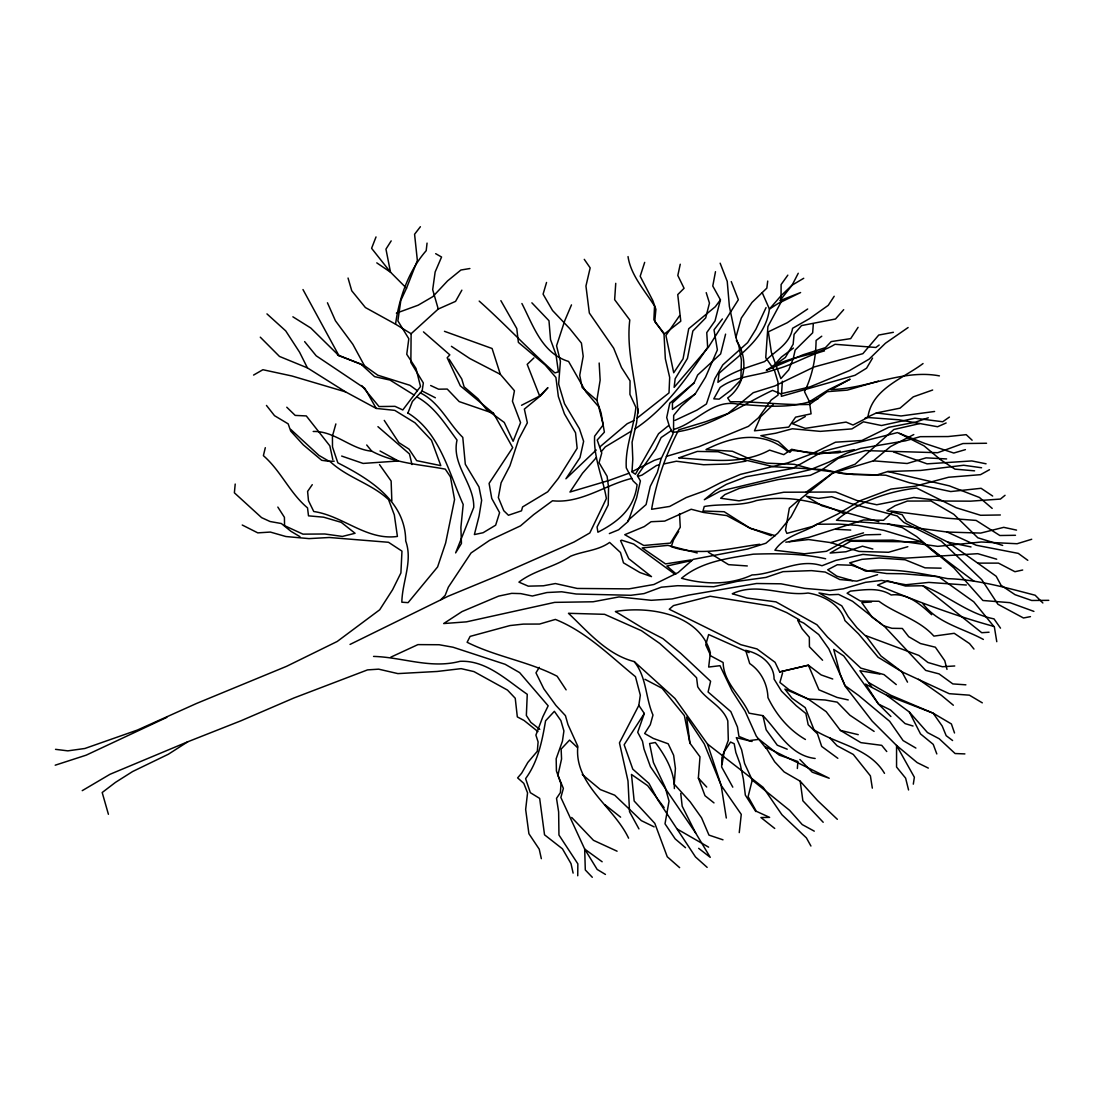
<?xml version="1.0" encoding="UTF-8"?>
<svg xmlns="http://www.w3.org/2000/svg" width="1104" height="1104" viewBox="0 0 1104 1104"><rect width="100%" height="100%" fill="white"/><g stroke="black" fill="none" stroke-linecap="round" stroke-linejoin="round"><path stroke-width="1.5" d="M461.872 290.159L455.552 301.378L438.247 309.037L411.116 333.739L410.854 362.457L423.343 382.964L422.128 390.995L412.399 401.497L407.859 413.158M577.737 875.776L577.847 863.839L558.955 835.024L558.638 811.937L556.513 798.358L560.39 792.617L560.984 783.923L556.416 770.923L556.181 758.696L562.433 741.184L563.909 730.958L560.887 720.608L554.374 711.321L545.569 720.829C542.105 741.115 538.048 761.65 525.601 778.637L530.334 792.672L539.663 798.399L544.534 834.817L562.46 848.838L571.016 863.645L573.114 873.112M615.742 283.328L614.652 299.681L629.791 319.994C625.899 351.707 636.773 381.887 637.905 413.089L638.126 409.06L636.608 422.666L632.081 442.18L632.799 459.223L631.985 471.946L635.435 474.251L658.564 433.693L668.196 425.896M782.377 381.294L781.356 396.336L855.034 375.277L866.557 368.198L872.56 358.096M411.116 333.739L395.577 324.19C398.958 298.177 408.742 270.577 426.199 250.677L427.055 243.101M813.303 324.093L812.668 332.801L795.17 350.065L793.169 358.841L788.725 369.895L780.832 378.644L771.351 352.245L768.329 331.835L787.249 322.727L807.673 308.996M713.998 802.898L705.001 795.722L698.363 778.085L699.991 756.806L689.931 743.158L684.383 715.627L662.124 688.303L644.957 679.291M797.35 768.508L797.93 761.498L779.231 755.122L759.055 739.335L749.147 740.618L738.935 736.437L737.458 727.025L730.834 711.625L708.092 692.001L710.617 681.278L680.657 653.264L662.911 638.595L643.025 628.273L615.397 611.506C649.759 605.751 699.701 614.045 710.369 652.809L708.671 667.051L719.974 665.684L732.076 690.856L745.076 711.128L756.309 736.147L766.093 748.374M235.207 484.049L234.379 492.812L261.593 517.638L270.066 521.516L281.341 523.531L290.987 531.341L299.971 536.668M739.252 832.609L741.267 814.379L721.147 785.358L704.311 743.986L686.633 717.117L689.931 743.158M767.722 281.065L766.825 288.144L752.017 302.427L741.281 318.104L735.885 337.465L738.935 346.132L741.405 360.111L740.867 379.983L730.696 390.361L719.159 399.137L713.777 398.848L720.139 387.463C736.202 375.691 757.04 376.202 775.187 369.509C792.355 365.134 807.369 355.378 824.509 350.893M638.94 828.897L629.542 811.744L627.997 780.956L619.454 742.854L638.83 705.387L640.32 695.161L635.462 676.683C610.208 656.093 586.169 631.681 555.395 619.427L539.552 624.05L523.296 624.105L510.007 625.554L470.125 636.387L467.116 642.28C496.027 656.77 528.609 661.462 557.134 676.241L566.117 689.862M913.312 784.157L914.36 777.244L896.558 745.462L872.132 721.078L845.278 686.371L828.856 648.876L818.74 634.552L803.74 623.07L797.681 620.296L802.125 628.88L809.342 637.27L809.425 646.765L822.577 660.233M584.264 259.343L590.171 267.886L585.948 286.019L589.343 313.025L613.672 348.174L621.483 367.508L630.053 380.88L629.929 394.404L635.876 407.307C633.889 427.841 624.988 447.189 626.285 467.889L633.116 480.944L637.077 484.697C634.303 508.64 618.157 521.792 597.899 532.225L597.071 526.994L608.221 504.942L608.566 487.402L607.103 476.307L599.058 462.7L601.763 453.013L597.195 440.013L604.385 432.161L601.087 412.951L596.864 400.352L600.148 380.176L599.168 363.023M722.002 764.561L724.21 751.741L730.544 742.04L734.188 743.71L735.844 752.459L740.246 764.423L743.406 779.203L745.338 795.115L755.785 811.537M715.489 271.694L712.77 286.033L720.429 299.833L715.019 320.878L706.753 332.608L707.65 347.318C687.323 377.416 665.712 408.48 635.186 428.766M680.257 264.229L677.815 275.462L684.066 288.282L677.746 294.602L680.795 321.209L664.525 333.877L654.741 321.637L655.9 309.327L652.85 300.661L640.182 276.248L644.681 262.366M265.305 447.7L263.387 455.662C280.94 470.897 289.786 493.06 307.533 507.881L308.499 515.844L323.61 517.183L341.274 522.358L355.06 533.287L342.364 536.434L324.838 533.991L302.951 534.143L284.556 525.67L284.418 517.307L277.835 507.081M725.59 334.126L720.636 353.915L697.673 374.987L694.126 382.826L672.446 402.974L672.433 409.432L695.244 393.893L705.539 377.195L717.379 349.913L714.026 329.834L722.375 318.959M752.1 741.488L736.327 737.651L741.598 749.768L744.593 763.499L752.252 780.1L748.112 796.633L756.309 811.288L769.626 817.388L760.932 817.526L774.732 828.455M782.612 672.791L779.907 682.465L789.222 689.876L808.073 698.998L825.088 699.991L837.218 702.158L849.956 715.254L874.12 731.414M335.864 423.936L332.428 436.108L332.497 446.982L337.838 462.852C369.288 478.874 405.541 500.995 405.706 540.96C413.006 561.26 402.201 581.711 401.842 602.204L408.094 602.646L437.598 566.945L445.643 542.989L454.558 499.56L450.432 476.818L445.285 469.131C420.389 464.48 394.804 463.404 371.744 451.191C350.658 449.204 334.747 430.808 313.205 431.471M546.549 282.458L543.085 294.147L552.552 310.528L569.788 328.675L581.422 343.096L583.202 356.288L579.724 375.291L582.222 387.587L596.864 400.352M805.313 416.525L792.396 423.701L805.202 428.352L846.078 422.101L853.006 425.026L867.841 417.505C871.718 388.912 902.755 378.81 923.041 363.547M638.83 705.387L644.322 713.474L637.712 732.269L642.5 741.239L643.991 748.954L650.422 766.687L695.658 832.982L710.231 857.339L698.666 848.327M376.022 236.932L371.593 248.303L390.499 272.177L406.507 288.227L400.835 300.412L397.868 320.878L408.811 338.735L406.755 354.287L416.001 368.46L420.527 386.524L402.794 409.957L394.984 406.341L379.003 406.548L361.657 385.517M406.507 288.227L417.367 260.53L414.58 234.255L420.389 226.72M571.486 304.883L564.737 320.753L556.554 345.773L560.404 361.353L558.638 384.068L564.53 403.733L579.407 428.725L583.63 441.324L580 457.608L565.91 478.791L596.229 450.004M766.038 307.63L755.936 329.185L747.643 342.599L722.775 364.913L714.826 378.727L706.436 403.967L696.997 410.081L675.013 420.376M798.247 273.268L792.12 285.149L779.866 300.716L800.593 292.546L778.21 303.434L769.433 309.051C765.486 338.969 739.252 354.591 719.049 373.387L717.917 382.329C731.593 371.813 748.305 367.08 764.672 361.546C774.842 350.989 789.857 344.531 792.589 328.274L809.356 318.739L828.235 305.353L834.196 296.272M678.67 531.383L673.55 539.953L671.232 546.646C700.46 556.954 730.296 548.081 759.759 544.272M539.318 667.34L535.964 672.833L543.803 688.786L555.988 705.511L565.441 715.654L567.967 724.569L577.834 746.304C573.859 784.185 613.741 806.762 628.59 838.184M391.189 240.879L385.958 249.131L390.499 272.177L376.781 262.862M644.322 713.474L624.146 744.745L632.799 769.171L648.917 783.357L657.874 799.958L695.479 856.925L707.153 867.371M858.084 327.336L850.687 338.624L831.202 341.591L825.406 347.663L802.939 354.826L766.314 370.309L773.49 365.824L781.384 357.075L793.445 348.064M312.266 484.67L307.602 491.446L308.485 500.719L313.757 511.511C342.958 515.734 366.611 540.767 397.412 536.434L394.321 514.892L388.553 499.643C371.234 483.4 347.36 477.825 330.027 461.458L321.706 460.313L303.269 444.829L290.711 431.084L288.172 423.867L274.523 415.684L266.464 405.444M679.636 315.592L665.905 335.478L673.716 372.752L683.059 358.841L688.717 328.716L715.323 306.719L720.429 299.833M787.828 275.144L781.108 284.556L781.052 302.179L767.901 326.577L765.748 357.682L774.484 370.406L778.016 382.205L778.072 395.08L771.254 399.952L758.586 417.671L748.429 426.351L699.08 446.665L666.347 456.407M596.367 457.539L582.47 473.271L569.954 492.039L609.146 480.406L629.059 473.188M601.28 451.66L605.296 446.872L631.598 430.988M843.691 309.672L835.493 319.001L801.518 325.583L794.093 334.291L793.141 344.282L785.372 357.448L772.262 366.956C791.803 355.46 815.759 356.164 834.997 344.296L875.886 347.47L879.17 345.028M521.543 405.278L539.649 396.032L547.929 387.656L540.946 395.453L524.359 409.101L527.353 422.832L518.687 439.226L509.938 465.764L501.092 482.807L498.346 497.545L503.783 510.71L508.433 515.251L521.502 510.821L522.578 506.943L547.722 491.791L558.279 478.446L577.144 448.293L575.543 432.782L564.434 413.876L558.348 396.529L555.919 377.485L545.266 365.093L518.383 342.364L516.769 328.537L500.871 300.647M440.841 599.638L445.16 595.373L448.362 587.149L471.077 552.938L489.61 540.339L520.495 525.863L533.618 514.671L552.511 500.774C581.021 503.783 605.061 484.877 631.778 478.405M773.117 404.685L760.684 416.691L754.46 430.822L788.711 427.11L795.584 417.16L811.081 413.821L809.453 401.69L804.512 391.672C812.323 375.857 815.856 358.11 816.091 340.46L821.762 336.209M533.908 357.931L527.201 364.361L539.649 396.032M891.88 512.877L883.517 520.288L863.563 519.943L809.204 537.289L789.236 541.65M695.244 393.893L681.223 406.258L673.675 415.394L673.509 432.299C709.941 428.007 740.218 405.513 772.565 390.374L780.694 393.852L809.936 386.883L849.514 370.571L869.069 359.173L885.436 343.247L908.109 327.529M797.971 500.623L789.346 508.116L785.496 530.113L786.862 533.398L812.461 526.456L837.757 514.036L860.637 500.512L891.135 489.031L915.133 486.202L948.571 477.259L980.518 474.665L989.488 469.711M599.665 447.065L627.224 423.701L634.027 420.514M627.762 520.619L646.088 504.583L650.256 486.381L657.335 472.402L661.103 458.864L673.15 433.582L669.562 426.848L666.706 417.547L669.783 403.195L694.126 382.826M805.727 492.481L832.264 473.312L873.374 460.837L890.542 446.554L913.781 434.548M1005.04 495.296L1000.403 499.077L970.582 501.161L943.313 501.037L913.808 497.476L876.755 504.749L856.994 500.54L835.7 492.011L783.771 492.232L739.045 500.843L720.664 498.249L724.873 494.592L739.335 488.368L778.679 479.481L810.322 475.3L821.845 469.904L838.281 458.284L865.439 450.598L937.71 452.709L962.909 443.546L986.548 443.256M637.118 418.126L669.01 392.9L669.686 377.458L665.339 358.731L664.001 334.126L653.885 319.801L654.548 306.029C644.722 290.476 630.674 275.062 628.038 256.583M949.412 417.064L942.706 421.756L914.871 418.209L881.503 425.523L863.452 421.811L851.929 428.89L820.286 431.374L792.355 428.766L775.629 433.237L760.849 435.68L778.334 441.503L789.871 452.364L791.803 450.335L818.699 453.44L837.977 452.806L854.33 449.632M671.508 430.491L661.13 437.543L655.638 449.08L637.325 475.603L640.403 480.889L636.608 497.821L628.217 521.378L618.585 529.81L609.353 533.577M537.924 731.579L524.055 720.47L517.321 716.896L515.237 698.252L507.495 690.097L473.975 671.605L461.141 668.638L437.156 671.467L397.882 673.606L378.644 669.162L367.522 669.893L293.885 697.99L240.948 720.788L187.777 741.778L168.374 754.225L132.604 771.544L115.478 782.377L102.189 792.52L108.413 814.283M809.453 401.69L828.483 389.74L850.094 379.196L831.146 389.56C867.551 388.677 903.003 368.957 939.407 375.884M803.726 278.277L792.12 285.149L781.066 295.72L769.433 309.051L762.188 292.615M82.234 790.657L110 774.29L187.777 741.778M253.575 375.07L262.904 369.716L291.884 375.981L345.58 391.879L376.202 408.411L394.777 410.371L414.98 422.777L431.485 440.275L440.8 465.626L416.705 460.658L409.004 449.121L398.875 442.663L384.247 420.389M880.647 534.446L865.163 534.847L845.843 540.532L826.468 551.296L804.388 553.794L774.898 550.234C784.571 535.799 803.132 532.887 817.167 524.248L839.054 524.083L857.794 525.394L884.152 530.431L921.909 541.898L937.42 554.829M350.037 644.432L448.1 596.243L498.484 575.432L574.094 541.995L589.812 532.942L606.372 498.525C602.867 477.577 593.455 457.87 594.628 436.177L603.239 424.847L598.713 406.783L586.003 391.989L568.574 361.463C541.926 353.225 533.439 325.97 521.902 303.517M631.999 471.698L654.313 460.354L660.73 458.243M673.592 429.456C695.989 423.343 712.328 399.068 737.348 404.064C764.244 406.065 792.327 409.474 817.995 398.806M166.801 717.393L86.209 755.15L55.2 765.196M864.874 418.333L876.397 412.937L900.022 408.163L913.284 396.847L932.659 390.016M946.142 422.97L937.613 426.737L898.96 419.796L867.841 417.505M390.761 657.184L417.933 644.612L439.13 644.736L453.013 647.22L505.135 664.291L519.639 672.626L548.164 705.815L542.851 716.717L535.909 735.112L538.103 741.929L537.317 751.272L527.836 762.436L521.654 773.186L517.624 777.878L523.82 783.385L527.56 792.851L525.656 809.453L528.913 833.727L539.235 849.197L541.333 858.677M396.377 313.163L418.154 305.201L432.823 296.645L447.617 280.858L460.92 270.011L469.89 268.534M928.285 417.795L915.216 422.225L888.761 427.331L861.893 440.482L835.48 442.207L812.268 453.647L787.87 462.838L740.508 474.361L720.76 482.627L705.083 490.673L686.274 497.531L669.7 506.432L651.608 509.289C656.3 481.537 665.684 454.807 678.753 429.842L705.566 421.756L727.881 413.558L753.259 392.693L774.691 386.014L814.117 366.97L862.873 353.666L878.756 335.05L893.384 332.304M637.822 476.445L642.017 475.093L656.535 465.488L659.433 464.867M981.566 467.765L963.723 465.253L920.543 470.456L887.823 471.518L876.852 474.968L853.751 474.582L812.475 469.255L794.273 464.315L766.838 463.156L750.209 459.167L732.394 451.26L706.008 449.604C732.476 436.039 763.54 430.077 787.801 451.646M877.597 574.687L856.856 581.132L839.744 579.531L825.226 572.065L811.523 570.63L783.026 571.651L765.955 577.406L737.086 581.394L713.764 586.721L677.635 585.7L661.296 587.19L644.046 593.593L630.826 595.291L576.136 594.007L561.729 591.785L546.963 592.531L532.335 596.022L520.729 593.607L511.69 593.359L498.649 596.105L462.024 611.588L443.67 623.553L466.44 621.856L554.691 602.37L593.083 601.777L618.999 596.919L651.277 600.3L672.129 598.934L688.675 595.111L756.516 583.505L781.011 583.809L804.761 588.391L830.098 590.53L843.318 588.832L865.605 582.305L881.599 580.414L905.873 584.747L928.823 582.401L966.317 585.023M1031.716 539.263L1017.101 543.734L981.263 541.995L937.751 546.356L892.998 540.132L845.843 540.532M785.8 542.174L808.583 539.539L830.76 542.616L863.535 532.846M965.407 449.632L953.773 453.04L924.931 443.491L897.442 432.602L823.405 451.232L792.672 468.427L746.221 476.735L726.349 484.366L715.53 490.562L704.324 499.739L720.388 491.087L810.557 469.586L829.035 462.052L847.016 453.068L860.596 448.376L905.487 440.813L920.281 436.673L948.074 436.549L966.207 434.659L972.127 440.22M878.425 381.142L847.251 390.14L827.255 391.658L809.605 404.423C782.971 405.361 756.668 401.304 730.241 401.787L727.674 397.951C745.807 385.048 748.733 358.469 736.382 340.598M907.833 546.701L888.499 552.276L859.009 551.434L830.76 542.616M799.6 619.965L786.641 612.582L771.586 606.165L710.203 596.243L673.468 605.599L669.259 609.256L740.839 644.695L756.944 648.917L775.063 662.303L779.659 671.922L808.39 665.201L821.141 674.917L832.747 679.015M779.659 671.922L808.39 665.201L818.947 689.834L837.08 697.438L848.245 699.936M919.328 423.674L893.854 429.484L855.062 464.218L833.975 472.07L800.552 498.953L791.002 516.879L777.823 533.149L765.928 543.209L747.463 549.061L693.174 559.355L678.118 572.576L653.858 584.513L628.976 588.874L577.226 588.446L555.381 583.547L543.375 585.796L528.264 586.155L518.921 582.125C534.364 570.188 554.387 567.249 570.52 556.264C583.395 550.882 597.94 550.799 609.615 542.437L620.462 552.483L623.484 562.847L639.906 572.534L651.498 576.633L628.742 558.707L620.572 540.656L621.621 540.173L633.737 544.024L675.013 574.315M691.546 560.556L666.857 566.035L676.034 573.859M1022.69 570.009L1014.935 571.706L998.471 563.123L977.744 563.123L947.784 542.119L906.301 521.185L902.189 514.699L886.94 510.628L895.151 505.66L907.35 501.064L931.031 501.009L953.759 514.257L977.854 537.8L1002.667 545.417M664.484 463.79L676.366 461.237L703.607 464.743L727.936 463.997L746.014 461.127M1030.46 616.639L1023.477 617.992L997.906 604.261L981.76 579.683L941.215 541.112L903.872 522.44L897.207 515.968L850.715 503.479L831.671 496.703L818.45 498.415L806.306 496.248L821.859 505.784L878.853 521.709M690.98 559.921L665.519 563.909L642.211 547.901L667.948 545.376L697.231 552.966M934.591 411.475L901.03 415.973L876.397 412.937M840.254 451.191L815.732 454.255L791.637 449.287L783.771 454.655L769.571 450.101C741.667 465.336 708.975 459.692 678.656 457.925L697.3 451.426L718.138 451.757L738.576 458.45L773.587 466.716L824.619 469.724L843.511 473.768L885.877 475.231L909.503 482.779L950.723 491.556L981.083 488.299L992.675 496.055M989.06 632.219L981.746 632.716L922.889 585.741L905.515 586.031L887.851 580.856L877.57 585.12C915.506 600.852 953.966 615.466 993.807 626.396M871.498 601.97L861.769 602.605L872.229 617.343L883.959 625.858L925.676 670.39L939.062 673.895L952.835 683.914L965.89 684.825M954.739 665.974L942.374 666.733L927.912 662.469L918.942 655.459L864.943 635.338L857.021 627.831L848.258 616.791L841.772 605.82L818.961 592.945L829.366 594.808L838.571 594.407L852.578 601.307L882.4 624.905M334.195 461.182L329.158 461.306L318.973 455.428L290.725 429.401M1000.348 514.975L980.587 515.278L956.174 507.73L916.624 488.051C887.823 491.501 858.898 501.451 836.487 520.246L888.209 524.055L947.163 532.045L980.683 533.08L1003.743 527.339L1016.536 530.113M1015.487 535.288L999.851 535.509L976.129 520.426L946.28 518.149L890.942 511M1048.8 600.341L1031.702 600.479L1015.059 594.697L1001.052 585.272L996.194 576.274L977.744 563.123M921.909 541.898L850.701 541.236L830.125 553.063L845.94 551.765L862.472 546.19L872.864 549.033M941.119 568.174L925.042 567.842L905.142 559.783L879.212 557.989L862.003 559.328L849.638 562.874L865.536 571.127C893.26 567.456 920.543 573.349 947.618 578.648C977.44 579.572 1006.42 587.77 1035.152 595.235L1042.866 602.977M964.896 753.908L955.098 753.535L939.2 738.755L927.47 732.545L909.379 712.052L886.498 695.161L865.55 684.094L878.536 704.104L890.887 716.51M373.552 656.411C402.85 657.225 430.353 669.121 459.995 661.324C486.243 659.999 506.929 680.395 527.257 694.292L526.36 715.461L530.817 722.347L539.787 729.371M835.7 529.285L850.742 530.072M946.625 458.933L926.09 457.856L907.157 463.501L873.374 460.837M747.298 565.952L728.557 564.655L708.354 552.248M974.597 470.842L954.932 469.131L940.691 459.816L924.048 445.864L899.512 433.417M825.64 558.762C801.683 553.394 777.699 553.408 753.314 554.167C728.419 558.224 701.606 561.425 681.527 578.275C704.821 584.582 729.772 585.272 752.086 574.936C776.071 574.232 797.681 557.755 821.997 565.731L835.756 560.404L862.914 554.401L905.087 558.196L977.785 553.684L996.691 559.204M55.517 749.34L67.841 750.858L84.884 748.484L137.338 730.075L196.636 703.414L286.612 666.305L337.217 641.465L379.707 609.781L392.582 589.729L400.904 572.935L401.966 551.117L388.498 542.285L329.323 537.496L308.982 538.614L285.908 536.53L270.314 532.059L257.798 532.873L242.245 525.021M879.847 674.061L859.933 670.721L871.649 686.854M815.152 758.476C790.036 755.536 778.665 731.855 762.933 715.654L749.05 713.184C741.212 695.492 723.644 683.141 723.134 662.524L710.852 655.942L705.746 644.874L708.63 634.552L749.105 652.602M986.065 463.79L971.796 460.934L927.098 463.846L893.522 451.936M947.784 542.119L971.023 546.935M887.823 471.518L949.357 485.87L979.414 497.462L992.192 508.406M884.497 773.352C869.538 747.932 837.412 744.496 814.034 729.841L805.216 707.623L791.927 698.142L784.889 689.103L808.197 699.053L826.192 711.666L840.392 730.406L858.25 734.657M888.209 524.055L902.244 527.56L916.582 536.558L953.939 567.953L982.891 600.493L1009.939 602.66L1033.91 611.395M852.426 580.635L836.832 576.164L827.683 569.788L837.287 564.737L851.695 565.276L867.454 570.782L886.705 573.542L903.031 573.749L938.593 576.716L973.769 601.804L994.4 627.127L996.774 641.686M775.256 535.688L750.085 528.209L726.749 515.582L703.51 512.449L691.201 509.248L664.691 521.102L651.07 521.723L644.253 526.594L624.767 534.709L643.798 545.473L670.39 543.113L680.271 527.27L679.526 513.595M883.959 625.858L891.922 628.3L902.341 628.466L908.702 636.704L920.446 643.535L935.35 647.206L944.776 660.73L946.997 669.397M913.049 726.032L905.101 723.603L890.5 709.996L878.536 704.104L843.732 655.928L833.713 649.4L840.089 673.895L845.015 685.612L858.65 695.479L889.672 721.326L903.113 740.591L915.892 748.07M722.982 839.813L708.975 835.107L701.564 817.816L690.221 801.877L674.227 784.13L675.413 768.439L673.633 755.26L668.182 743.792L653.292 738.424L644.653 733.498L650.297 724.693L652.988 715.019C645.357 697.783 646.806 677.152 634.207 661.572C606.979 654.589 588.073 631.888 568.477 613.3L604.606 614.321L641.438 630.701L659.737 643.439L686.26 667.465L696.583 677.759L697.714 686.771C705.746 700.088 722.389 705.566 727.798 720.898L728.309 740.287L721.864 757.786L721.671 767.045L732.794 787.152M420.376 392.886C439.82 402.587 448.141 423.053 462.783 437.391L465.308 464.246L478.998 486.988L481.648 500.333L479.067 516.12L474.375 534.571L483.083 532.735L495.655 525.173L499.601 512.67L491.735 498.401L489.1 483.373L512.711 447.644L493.571 413.42L459.209 401.608L447.23 389.063L438.55 389.188L430.643 385.503M341.66 456.062L363.106 463.432L398.337 460.989L380.024 450.998M771.199 535.688L750.085 528.209L724.183 511.732L703 511.014L704.255 506.488C721.961 503.424 739.28 506.584 756.419 500.554C786.103 494.909 817.195 500.761 844.187 513.829M922.889 585.741C947.37 595.042 967.573 613.686 994 618.875L1000.5 628.148M886.498 695.161L933.142 713.184L951.386 723.948L954.518 732.973M292.877 316.807L310.748 327.985L338.997 355.75L360.815 364.03L374.587 376.643L390.016 380.066L414.083 395.025M444.457 331.31L492.094 348.505L500.36 374.353L514.45 390.747L512.449 401.221L520.577 422.639L513.112 441.283L504.252 422.432L486.491 409.46L478.073 398.82L464.122 386.855L461.762 378.976L449.093 359.117M337.451 354.798L364.444 365.7L377.734 375.181L409.943 385.31L417.367 390.706M787.221 749.216L777.271 745.186L766.148 729.785L762.933 715.654M345.58 391.879L307.409 367.88L279.478 356.44L260.282 337.175M983.36 639.437C962.964 628.286 937.406 623.098 922.903 603.695M982.312 702.848L969.395 695.175L949.219 693.685L901.858 671.756L878.094 657.239L858.526 633.848L844.933 620.6A45.871 34.307 3 0 0 808.018 593.027C782.363 596.588 757.606 581.946 732.283 593.745L747.008 598.064L775.974 601.873L816.919 624.74L827.572 637.132L860.816 668.113L884.028 674.613L896.269 684.59M947.163 532.045L976.171 545.238L1018.274 553.38L1027.796 560.321M617.081 851.198L593.469 840.323L571.706 817.484M654.161 826.882L641.355 820.645L614.721 795.197L600.355 789.581L582.263 774.511M928.326 768.094L917.189 762.616L896.558 745.462L896.558 767.032L905.611 778.141L908.564 789.967M422.128 390.995L435.362 397.785M407.928 413.006C439.958 432.699 448.583 472.181 463.197 504.487L460.892 527.436L461.444 543.444L455.621 552.897L473.768 507.385C474.237 483.276 451.288 465.019 457.028 440.082C445.174 424.198 434.741 406.603 416.719 396.833M500.36 374.353L469.78 358.524L451.412 346.325M814.283 831.16L802.249 824.591L789.608 810.35L752.252 780.1M395.577 324.19L365.396 307.547L351.748 290.78L348.05 278.042M435.666 253.672L441.559 257.025L435.142 271.998L432.685 289.69L438.247 309.037M869.055 682.796L890.776 695.244L933.142 713.184L942.195 726.032L946.183 735.678L952.586 740.522M677.47 829.201L708.602 847.154M837.343 819.306L817.54 800.538L800.179 781.204L784.116 771.903L774.663 761.76L765.596 746.939L829.214 778.251L812.254 772.179L799.862 759.483M840.392 730.406L860.899 742.647L881.71 745.338L886.76 751.534M605.447 874.437L597.154 869.428L584.692 849.086L560.86 797.447L563.371 788.408L557.934 775.256L561.563 758.972L561.136 749.078L569.554 740.094L577.475 747.601M932.438 549.875L974.17 581.353M918.514 679.264L941.464 695.382L953.359 705.235M805.437 739.487C788.725 729.785 776.291 714.881 767.956 697.604C767.459 683.997 761.042 671.246 749.699 663.532L745.642 650.297A38.198 28.566 3 0 1 774.056 679.043L781.563 691.214L796.191 705.677L805.851 713.488L808.183 724.735L817.471 733.843L821.693 746.442L837.826 758.31M602.149 861.769L584.692 849.086L585.299 869.966L592.296 877.28M634.207 661.572L674.972 698.473L707.526 744.055L763.154 787.359L781.936 814.738L806.389 837.867L810.929 846.023M604.771 804.609L620.614 817.167M931.652 614.721C920.598 604.454 907.447 592.903 891.19 594.987C878.977 587.066 864.018 589.853 850.411 591.109L847.099 593.221L860.389 601.018L878.977 601.28C896.614 614.348 918.873 619.275 933.887 636.111L954.229 633.31L969.519 643.577L973.963 649.042M685.515 847.706L675.179 838.888L665.008 823.819L669.038 801.145L665.174 787.262L653.416 762.478L649.594 743.53L655.334 742.523C665.326 755.867 674.489 771.406 674.365 788.56M493.571 413.42L460.313 385.834L447.189 357.765L449.825 354.853L423.467 331.876M377.941 426.668L409.474 453.951L411.985 464.549M679.636 867.647L667.258 856.773L654.81 823.363L634.165 801.021L631.488 774.456L647.634 785.648L664.111 807.604M266.961 313.895L285.715 330.883L299.598 352.245L307.409 367.88M479.191 301.088C505.259 324.3 528.83 349.844 554.912 372.904L558.403 371.827L555.961 354.467L550.537 339.632L548.978 320.726L531.88 302.827M286.778 407.224L295.196 415.408L306.305 415.932L329.834 445.85L332.828 459.581M823.198 822.273L802.87 800.773L800.179 781.204M698.363 778.085L706.712 787.042M829.601 737.693L837.08 745.752L853.295 754.446L870.394 775.864L872.326 788.146M304.635 341.605L316.199 355.805L364.927 388.47L376.202 408.411M366.707 444.995L371.744 451.191M865.798 635.669L880.937 655.983L901.858 671.756L907.516 682.148M379.514 464.605L391.133 481.027L391.837 500.912M302.979 289.552L338.997 355.75M364.444 365.7L352.852 344.31L335.45 320.781L327.446 302.772M909.379 712.052L920.501 733.898L933.239 744.372L936.813 753.935M695.658 832.982L682.189 806.21L680.74 793.417M731.262 281.575L738.341 299.75L708.464 347.153L674.13 387.366L675.165 378.727L687.447 358.441L692.857 331.007L705.704 317.897L709.458 303.103L706.215 292.643M720.153 263.194L727.232 281.368L729.385 306.443L735.885 337.465M707.526 744.055L721.147 785.358L726.308 818.023"/></g></svg>
